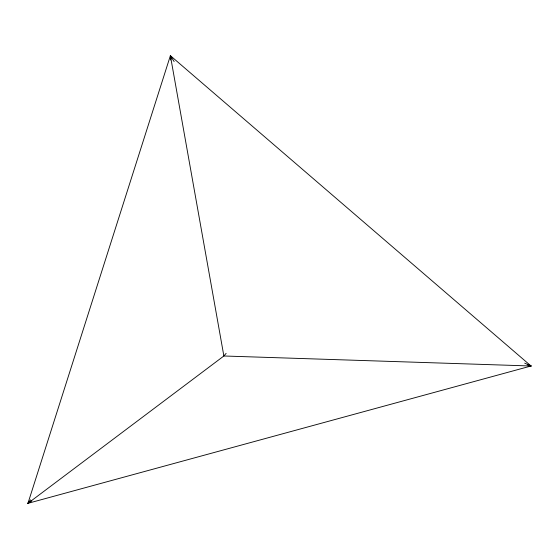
<?xml version="1.0" encoding="UTF-8"?>
<svg xmlns="http://www.w3.org/2000/svg" width="559" height="559" viewBox="0 0 559 559"><rect width="100%" height="100%" fill="white"/><g stroke="black" fill="none" stroke-linecap="round" stroke-linejoin="round"><path stroke-width="0.84" d="M31.625 500.969L27.95 503.331L170.383 55.669L531.05 365.998L27.95 503.331L30.584 499.851M226.129 353.358L223.873 355.992L27.95 503.331L29.774 501.451L27.95 503.331M524.691 363.147L531.05 365.998L223.873 355.992L170.383 55.669L174.128 61.553M529.31 365.886L531.05 365.998L527.717 364.971M528.507 365.376L531.05 365.998M170.774 60.023L170.383 55.669L171.264 58.136M170.383 55.669L170.823 57.36"/></g></svg>
